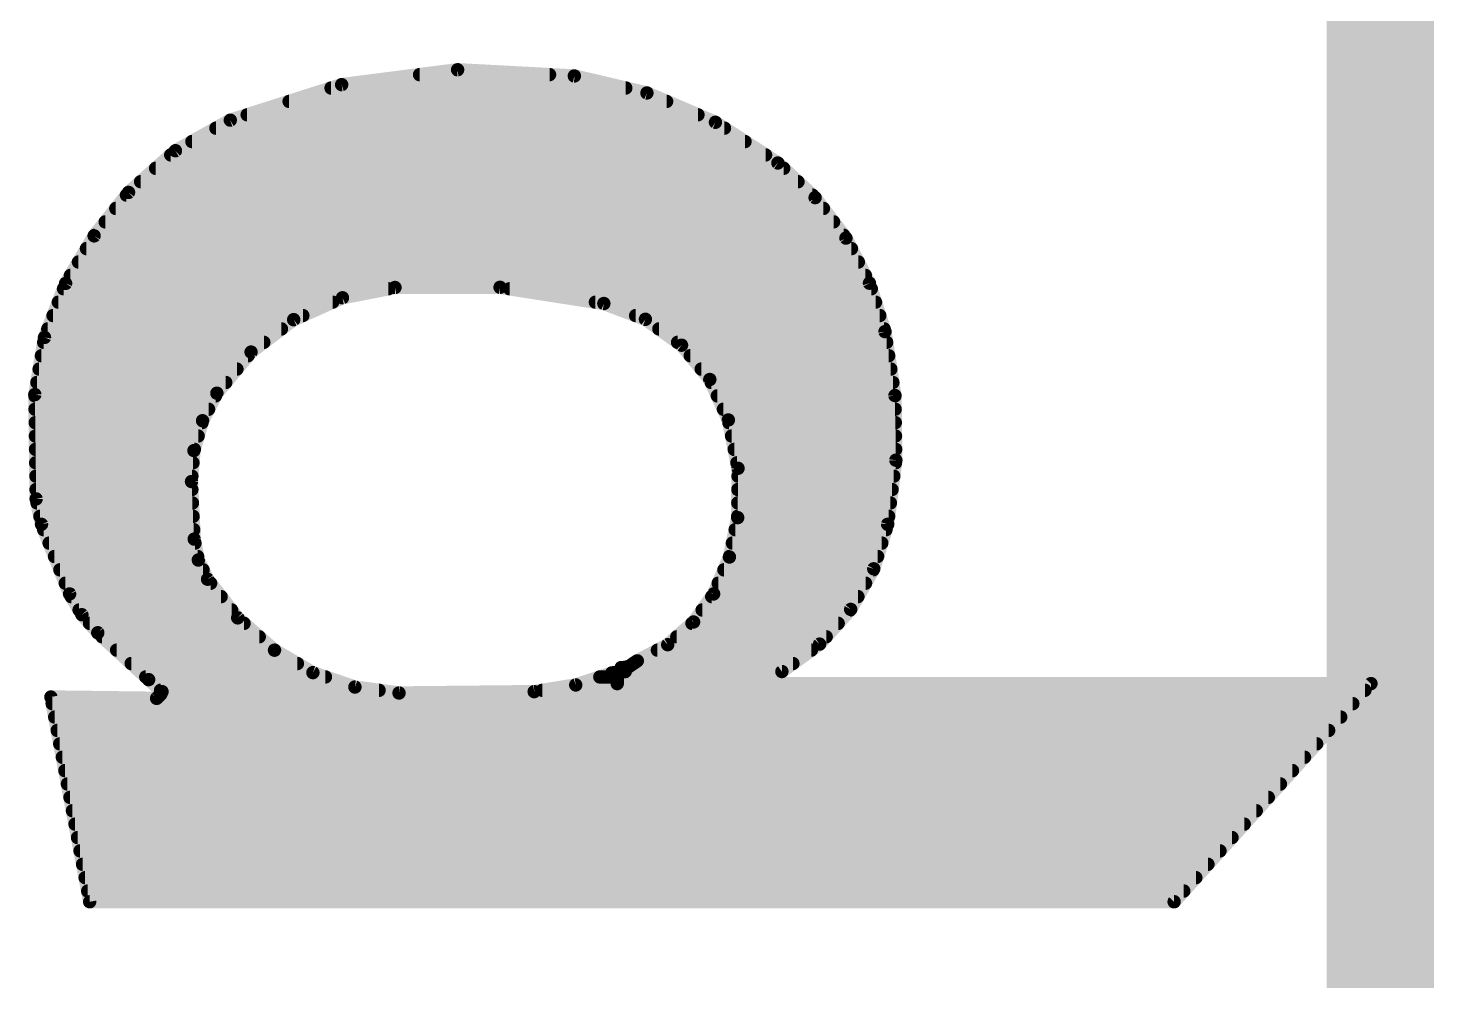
# Model space of a CAD drawing. Extents: x -27 to 84, y -12 to 86.
# Drawn here: x 81.255 to 83.922, y 35.923 to 37.731 of the extents above; entities that cross this region are included whole.
import ezdxf

# ---------------------------------------------------------------- set-up
doc = ezdxf.new("R2010")
doc.units = 0
doc.layers.add('20', color=53, linetype='CONTINUOUS')
doc.layers.add('21', color=41, linetype='CONTINUOUS')

msp = doc.modelspace()

# ---------------------------------------------------------------- linework, layer by layer
at = {"layer": '20', "const_width": 0.2032}
msp.add_lwpolyline([(83.82, 0.635), (83.82, 85.725)], dxfattribs=at)
at = {"layer": '21', "const_width": 0.0254}
for points in [[(81.8494, 37.6238), (82.0694, 37.6521)], [(82.0694, 37.6521), (82.2909, 37.6403)], [(81.6381, 37.5564), (81.8494, 37.6238)], [(81.9972, 37.6428), (82.2439, 37.6428)], [(82.2909, 37.6403), (82.4286, 37.608)], [(81.8293, 37.6174), (82.3885, 37.6174)], [(82.4286, 37.608), (82.5586, 37.5524)], [(81.6701, 37.5666), (82.5254, 37.5666)], [(81.7497, 37.592), (82.466, 37.592)], [(81.5341, 37.4984), (81.6381, 37.5564)], [(81.6108, 37.5412), (82.5757, 37.5412)], [(82.5586, 37.5524), (82.677, 37.4752)], [(81.5653, 37.5158), (82.6147, 37.5158)], [(81.4451, 37.4193), (81.5341, 37.4984)], [(81.5251, 37.4904), (82.6537, 37.4904)], [(81.4965, 37.465), (82.688, 37.465)], [(82.677, 37.4752), (82.7477, 37.4094)], [(81.4679, 37.4396), (82.7152, 37.4396)], [(81.3798, 37.3368), (81.4451, 37.4193)], [(81.4411, 37.4142), (82.7425, 37.4142)], [(82.7477, 37.4094), (82.8061, 37.3326)], [(81.4209, 37.3888), (82.7634, 37.3888)], [(81.4008, 37.3634), (82.7827, 37.3634)], [(81.3257, 37.2466), (81.3798, 37.3368)], [(81.3807, 37.338), (82.802, 37.338)], [(82.8061, 37.3326), (82.8507, 37.247)], [(81.3653, 37.3126), (82.8166, 37.3126)], [(81.35, 37.2872), (82.8298, 37.2872)], [(81.2857, 37.1442), (81.3257, 37.2466)], [(81.3348, 37.2618), (82.843, 37.2618)], [(82.8507, 37.247), (82.8802, 37.1551)], [(81.3217, 37.2364), (81.9379, 37.2364)], [(81.851, 37.2194), (81.7584, 37.1778)], [(81.9506, 37.2389), (81.851, 37.2194)], [(82.1499, 37.2392), (81.9506, 37.2389)], [(82.3468, 37.2085), (82.1499, 37.2392)], [(82.168, 37.2364), (82.8542, 37.2364)], [(81.3118, 37.211), (81.8324, 37.211)], [(82.3308, 37.211), (82.8623, 37.211)], [(82.4257, 37.1786), (82.3468, 37.2085)], [(81.3019, 37.1856), (81.7758, 37.1856)], [(81.7584, 37.1778), (81.6776, 37.1164)], [(82.4071, 37.1856), (82.8704, 37.1856)], [(82.4942, 37.1294), (82.4257, 37.1786)], [(81.2673, 37.0357), (81.2857, 37.1442)], [(81.2919, 37.1602), (81.7352, 37.1602)], [(82.4513, 37.1602), (82.8786, 37.1602)], [(82.8802, 37.1551), (82.8991, 37.0338)], [(81.2841, 37.1348), (81.7018, 37.1348)], [(81.6776, 37.1164), (81.6127, 37.0383)], [(82.4867, 37.1348), (82.8834, 37.1348)], [(82.5479, 37.0642), (82.4942, 37.1294)], [(81.2798, 37.1094), (81.6718, 37.1094)], [(82.5107, 37.1094), (82.8873, 37.1094)], [(81.2755, 37.084), (81.6507, 37.084)], [(82.5316, 37.084), (82.8913, 37.084)], [(82.583, 36.9875), (82.5479, 37.0642)], [(81.2698, 36.8376), (81.2673, 37.0357)], [(81.2673, 37.0332), (81.6101, 37.0332)], [(81.2712, 37.0586), (81.6296, 37.0586)], [(81.6127, 37.0383), (81.5855, 36.986)], [(82.5505, 37.0586), (82.8952, 37.0586)], [(82.5621, 37.0332), (82.8991, 37.0332)], [(82.8991, 37.0338), (82.9008, 36.9111)], [(81.2677, 37.0078), (81.5969, 37.0078)], [(82.5737, 37.0078), (82.8995, 37.0078)], [(81.268, 36.9824), (81.5845, 36.9824)], [(81.5855, 36.986), (81.5692, 36.9293)], [(82.6014, 36.8957), (82.583, 36.9875)], [(82.584, 36.9824), (82.8998, 36.9824)], [(81.2683, 36.957), (81.5772, 36.957)], [(82.5891, 36.957), (82.9002, 36.957)], [(81.2686, 36.9316), (81.5699, 36.9316)], [(81.5692, 36.9293), (81.5645, 36.8706)], [(82.5942, 36.9316), (82.9005, 36.9316)], [(81.2689, 36.9062), (81.5674, 36.9062)], [(82.5993, 36.9062), (82.9002, 36.9062)], [(82.9008, 36.9111), (82.8853, 36.7894)], [(81.2693, 36.8808), (81.5653, 36.8808)], [(82.6008, 36.8021), (82.6014, 36.8957)], [(82.6013, 36.8808), (82.897, 36.8808)], [(81.2696, 36.8554), (81.5652, 36.8554)], [(81.5645, 36.8706), (81.5696, 36.7614)], [(82.6011, 36.8554), (82.8937, 36.8554)], [(81.28, 36.7894), (81.2698, 36.8376)], [(81.2714, 36.83), (81.5664, 36.83)], [(82.601, 36.83), (82.8905, 36.83)], [(81.2768, 36.8046), (81.5676, 36.8046)], [(82.5851, 36.7274), (82.6008, 36.8021)], [(82.6008, 36.8046), (82.8872, 36.8046)], [(81.3333, 36.6573), (81.28, 36.7894)], [(81.2841, 36.7792), (81.5688, 36.7792)], [(82.596, 36.7792), (82.8821, 36.7792)], [(82.8853, 36.7894), (82.8589, 36.705)], [(81.2944, 36.7538), (81.5711, 36.7538)], [(81.5696, 36.7614), (81.5775, 36.7217)], [(82.5907, 36.7538), (82.8742, 36.7538)], [(81.3046, 36.7284), (81.5762, 36.7284)], [(81.5775, 36.7217), (81.595, 36.6852)], [(82.5551, 36.6573), (82.5851, 36.7274)], [(82.5853, 36.7284), (82.8662, 36.7284)], [(81.3149, 36.703), (81.5865, 36.703)], [(82.5747, 36.703), (82.8578, 36.703)], [(82.8589, 36.705), (82.8152, 36.628)], [(81.3251, 36.6776), (81.6009, 36.6776)], [(81.595, 36.6852), (81.6522, 36.612)], [(82.5638, 36.6776), (82.8433, 36.6776)], [(81.3566, 36.618), (81.3333, 36.6573)], [(81.3363, 36.6522), (81.6208, 36.6522)], [(82.5172, 36.6041), (82.5551, 36.6573)], [(82.5515, 36.6522), (82.8289, 36.6522)], [(81.3513, 36.6268), (81.6406, 36.6268)], [(81.3867, 36.5836), (81.3566, 36.618)], [(81.6522, 36.612), (81.722, 36.5506)], [(82.5334, 36.6268), (82.8141, 36.6268)], [(82.8152, 36.628), (82.7562, 36.562)], [(81.3711, 36.6014), (81.6642, 36.6014)], [(81.4832, 36.4947), (81.3867, 36.5836)], [(82.468, 36.561), (82.5172, 36.6041)], [(82.5141, 36.6014), (82.7914, 36.6014)], [(81.395, 36.576), (81.6931, 36.576)], [(82.4103, 36.5303), (82.468, 36.561)], [(82.4852, 36.576), (82.7687, 36.576)], [(82.7562, 36.562), (82.6846, 36.51)], [(81.4225, 36.5506), (81.722, 36.5506)], [(81.722, 36.5506), (81.7948, 36.508)], [(82.4027, 36.5252), (82.4103, 36.5303)], [(82.4485, 36.5506), (82.7405, 36.5506)], [(81.4501, 36.5252), (81.7655, 36.5252)], [(81.4777, 36.4998), (81.8187, 36.4998)], [(81.7948, 36.508), (81.8746, 36.4806)], [(82.2935, 36.4846), (82.362, 36.5074)], [(82.3392, 36.4998), (82.3722, 36.4998)], [(82.362, 36.5074), (82.3657, 36.5079)], [(82.3657, 36.5079), (82.3692, 36.5065)], [(82.3692, 36.5065), (82.3716, 36.5035)], [(82.3716, 36.5035), (82.3722, 36.4998)], [(82.3722, 36.4998), (82.3722, 36.4871)], [(82.3874, 36.51), (82.3798, 36.5176)], [(82.3798, 36.5176), (82.3849, 36.5176)], [(82.3849, 36.5176), (82.3946, 36.5196)], [(82.6846, 36.51), (82.3874, 36.51)], [(82.3946, 36.5196), (82.4027, 36.5252)], [(82.4027, 36.5252), (82.7055, 36.5252)], [(81.5086, 36.4719), (81.4832, 36.4947)], [(81.5058, 36.4744), (81.9204, 36.4744)], [(81.8746, 36.4806), (81.9582, 36.4693)], [(82.2147, 36.4719), (82.2935, 36.4846)], [(82.2302, 36.4744), (83.7907, 36.4744)], [(82.3722, 36.4871), (83.8022, 36.4871)], [(83.8022, 36.4871), (83.4288, 36.0731)], [(81.2978, 36.4617), (81.4984, 36.4592)], [(81.3714, 36.0731), (81.2978, 36.4617)], [(81.3002, 36.449), (83.7678, 36.449)], [(81.4984, 36.4592), (81.5061, 36.4668)], [(81.5061, 36.4668), (81.5086, 36.4719)], [(81.9582, 36.4693), (82.2147, 36.4719)], [(81.305, 36.4236), (83.7449, 36.4236)], [(81.3098, 36.3982), (83.722, 36.3982)], [(81.3146, 36.3728), (83.6991, 36.3728)], [(81.3195, 36.3474), (83.6762, 36.3474)], [(81.3243, 36.322), (83.6533, 36.322)], [(81.3291, 36.2966), (83.6304, 36.2966)], [(81.3339, 36.2712), (83.6075, 36.2712)], [(81.3387, 36.2458), (83.5846, 36.2458)], [(81.3435, 36.2204), (83.5617, 36.2204)], [(81.3483, 36.195), (83.5387, 36.195)], [(81.3531, 36.1696), (83.5158, 36.1696)], [(81.3579, 36.1442), (83.4929, 36.1442)], [(81.3627, 36.1188), (83.47, 36.1188)], [(81.3676, 36.0934), (83.4471, 36.0934)], [(83.4288, 36.0731), (81.3714, 36.0731)]]:
    msp.add_lwpolyline(points, dxfattribs=at)
at = {"layer": '21', "const_width": 0.0127}
for points in [[(82.0697, 37.6584, 1), (82.0691, 37.6457)], [(82.0702, 37.6458, 1), (82.0686, 37.6584)], [(81.8486, 37.6301, 1), (81.8502, 37.6175)], [(81.8513, 37.6178, 1), (81.8475, 37.6299)], [(81.9972, 37.6491, 1), (81.9972, 37.6365)], [(82.2439, 37.6365, 1), (82.2439, 37.6491)], [(82.2924, 37.6465, 1), (82.2894, 37.6341)], [(82.2906, 37.634, 1), (82.2912, 37.6466)], [(81.8293, 37.6238, 1), (81.8293, 37.6111)], [(82.3885, 37.6111, 1), (82.3885, 37.6238)], [(82.431, 37.6138, 1), (82.4261, 37.6022)], [(82.4271, 37.6018, 1), (82.43, 37.6142)], [(81.6701, 37.5729, 1), (81.6701, 37.5603)], [(81.7497, 37.5983, 1), (81.7497, 37.5857)], [(82.466, 37.5857, 1), (82.466, 37.5983)], [(82.5254, 37.5603, 1), (82.5254, 37.5729)], [(81.6108, 37.5476, 1), (81.6108, 37.5349)], [(81.6362, 37.5624, 1), (81.64, 37.5504)], [(81.6412, 37.5509, 1), (81.635, 37.5619)], [(82.562, 37.5577, 1), (82.5551, 37.5471)], [(82.5561, 37.5466, 1), (82.561, 37.5582)], [(82.5757, 37.5349, 1), (82.5757, 37.5476)], [(81.5653, 37.5221, 1), (81.5653, 37.5095)], [(82.6147, 37.5095, 1), (82.6147, 37.5221)], [(81.5251, 37.4967, 1), (81.5251, 37.4841)], [(81.531, 37.504, 1), (81.5372, 37.4929)], [(81.5383, 37.4937, 1), (81.5299, 37.5032)], [(82.6537, 37.4841, 1), (82.6537, 37.4967)], [(81.4965, 37.4714, 1), (81.4965, 37.4587)], [(82.6813, 37.4798, 1), (82.6727, 37.4706)], [(82.6735, 37.4699, 1), (82.6805, 37.4805)], [(82.688, 37.4587, 1), (82.688, 37.4714)], [(81.4679, 37.4459, 1), (81.4679, 37.4333)], [(82.7152, 37.4333, 1), (82.7152, 37.4459)], [(81.4411, 37.4205, 1), (81.4411, 37.4079)], [(81.4409, 37.424, 1), (81.4493, 37.4146)], [(81.4501, 37.4154, 1), (81.4401, 37.4232)], [(82.7527, 37.4133, 1), (82.7426, 37.4056)], [(82.7425, 37.4079, 1), (82.7425, 37.4205)], [(82.7433, 37.4048, 1), (82.752, 37.4141)], [(81.4209, 37.3952, 1), (81.4209, 37.3825)], [(82.7634, 37.3825, 1), (82.7634, 37.3952)], [(81.4008, 37.3697, 1), (81.4008, 37.3571)], [(82.7827, 37.3571, 1), (82.7827, 37.3697)], [(81.3748, 37.3408, 1), (81.3848, 37.3329)], [(81.3852, 37.3336, 1), (81.3743, 37.3401)], [(81.3807, 37.3443, 1), (81.3807, 37.3317)], [(82.8118, 37.3356, 1), (82.8005, 37.3297)], [(82.8011, 37.3288, 1), (82.8112, 37.3365)], [(82.802, 37.3317, 1), (82.802, 37.3443)], [(81.3653, 37.319, 1), (81.3653, 37.3063)], [(82.8166, 37.3063, 1), (82.8166, 37.319)], [(81.35, 37.2935, 1), (81.35, 37.2809)], [(82.8298, 37.2809, 1), (82.8298, 37.2935)], [(81.3316, 37.2443, 1), (81.3198, 37.2489)], [(81.3348, 37.2681, 1), (81.3348, 37.2555)], [(82.843, 37.2555, 1), (82.843, 37.2681)], [(82.8568, 37.249, 1), (82.8447, 37.2451)], [(81.3217, 37.2428, 1), (81.3217, 37.2301)], [(81.3203, 37.2499, 1), (81.3311, 37.2433)], [(81.8536, 37.2136, 1), (81.8484, 37.2251)], [(81.9379, 37.2301, 1), (81.9379, 37.2428)], [(81.9506, 37.2452, 1), (81.9506, 37.2326)], [(81.9518, 37.2327, 1), (81.9494, 37.2451)], [(82.1509, 37.2455, 1), (82.1489, 37.233)], [(82.1499, 37.2329, 1), (82.1499, 37.2456)], [(82.168, 37.2428, 1), (82.168, 37.2301)], [(82.8451, 37.2441, 1), (82.8564, 37.25)], [(82.8542, 37.2301, 1), (82.8542, 37.2428)], [(81.3118, 37.2173, 1), (81.3118, 37.2047)], [(81.8324, 37.2047, 1), (81.8324, 37.2173)], [(81.8498, 37.2256, 1), (81.8522, 37.2131)], [(82.3308, 37.2173, 1), (82.3308, 37.2047)], [(82.3491, 37.2144, 1), (82.3445, 37.2026)], [(82.3458, 37.2022, 1), (82.3478, 37.2148)], [(82.8623, 37.2047, 1), (82.8623, 37.2173)], [(81.3019, 37.1919, 1), (81.3019, 37.1793)], [(81.7558, 37.1836, 1), (81.761, 37.172)], [(81.7622, 37.1727, 1), (81.7545, 37.1829)], [(81.7758, 37.1793, 1), (81.7758, 37.1919)], [(82.4071, 37.1919, 1), (82.4071, 37.1793)], [(82.4294, 37.1837, 1), (82.422, 37.1734)], [(82.4234, 37.1726, 1), (82.4279, 37.1845)], [(82.8704, 37.1793, 1), (82.8704, 37.1919)], [(81.2797, 37.1465, 1), (81.2916, 37.1418)], [(81.2919, 37.1431, 1), (81.2794, 37.1452)], [(81.2919, 37.1666, 1), (81.2919, 37.1539)], [(81.7352, 37.1539, 1), (81.7352, 37.1666)], [(82.4513, 37.1666, 1), (82.4513, 37.1539)], [(82.8865, 37.1561, 1), (82.8739, 37.1541)], [(82.8742, 37.1532, 1), (82.8862, 37.157)], [(82.8786, 37.1539, 1), (82.8786, 37.1666)], [(81.2841, 37.1411, 1), (81.2841, 37.1285)], [(81.6737, 37.1214, 1), (81.6814, 37.1113)], [(81.6824, 37.1123, 1), (81.6727, 37.1204)], [(81.7018, 37.1285, 1), (81.7018, 37.1411)], [(82.4867, 37.1411, 1), (82.4867, 37.1285)], [(82.4991, 37.1334, 1), (82.4893, 37.1253)], [(82.4905, 37.1242, 1), (82.4979, 37.1345)], [(82.8834, 37.1285, 1), (82.8834, 37.1411)], [(81.2798, 37.1157, 1), (81.2798, 37.1031)], [(81.6718, 37.1031, 1), (81.6718, 37.1157)], [(82.5107, 37.1157, 1), (82.5107, 37.1031)], [(82.8873, 37.1031, 1), (82.8873, 37.1157)], [(81.2755, 37.0904, 1), (81.2755, 37.0777)], [(81.6507, 37.0777, 1), (81.6507, 37.0904)], [(82.5316, 37.0904, 1), (82.5316, 37.0777)], [(82.5537, 37.0669, 1), (82.5421, 37.0616)], [(82.543, 37.0602, 1), (82.5528, 37.0683)], [(82.8913, 37.0777, 1), (82.8913, 37.0904)], [(81.2736, 37.0358, 1), (81.261, 37.0356)], [(81.2673, 37.0395, 1), (81.2673, 37.0269)], [(81.2712, 37.0649, 1), (81.2712, 37.0523)], [(81.6078, 37.0424, 1), (81.6176, 37.0342)], [(81.6183, 37.0354, 1), (81.6071, 37.0412)], [(81.6101, 37.0269, 1), (81.6101, 37.0395)], [(81.6296, 37.0523, 1), (81.6296, 37.0649)], [(82.5505, 37.0649, 1), (82.5505, 37.0523)], [(82.5621, 37.0395, 1), (82.5621, 37.0269)], [(82.9055, 37.0339, 1), (82.8928, 37.0338)], [(82.8952, 37.0523, 1), (82.8952, 37.0649)], [(82.8991, 37.0269, 1), (82.8991, 37.0395)], [(81.261, 37.0368, 1), (81.2736, 37.0346)], [(81.2677, 37.0142, 1), (81.2677, 37.0015)], [(81.5969, 37.0015, 1), (81.5969, 37.0142)], [(82.5737, 37.0142, 1), (82.5737, 37.0015)], [(82.8928, 37.0329, 1), (82.9054, 37.0348)], [(82.8995, 37.0015, 1), (82.8995, 37.0142)], [(81.268, 36.9887, 1), (81.268, 36.9761)], [(81.5799, 36.9889, 1), (81.5912, 36.9831)], [(81.5916, 36.9842, 1), (81.5794, 36.9878)], [(81.5845, 36.9761, 1), (81.5845, 36.9887)], [(82.5892, 36.9887, 1), (82.5768, 36.9863)], [(82.5772, 36.9849, 1), (82.5888, 36.9901)], [(82.584, 36.9887, 1), (82.584, 36.9761)], [(82.8998, 36.9761, 1), (82.8998, 36.9887)], [(81.2683, 36.9633, 1), (81.2683, 36.9507)], [(81.5772, 36.9507, 1), (81.5772, 36.9633)], [(82.5891, 36.9633, 1), (82.5891, 36.9507)], [(82.9002, 36.9507, 1), (82.9002, 36.9633)], [(81.2686, 36.938, 1), (81.2686, 36.9253)], [(81.5756, 36.9288, 1), (81.5629, 36.9299)], [(81.5699, 36.9253, 1), (81.5699, 36.938)], [(82.5942, 36.938, 1), (82.5942, 36.9253)], [(82.9005, 36.9253, 1), (82.9005, 36.938)], [(81.2689, 36.9125, 1), (81.2689, 36.8999)], [(81.5631, 36.9311, 1), (81.5753, 36.9276)], [(81.5674, 36.8999, 1), (81.5674, 36.9125)], [(82.5993, 36.9125, 1), (82.5993, 36.8999)], [(82.9071, 36.9103, 1), (82.8945, 36.9119)], [(82.8945, 36.911, 1), (82.9072, 36.9112)], [(82.9002, 36.8999, 1), (82.9002, 36.9125)], [(81.2693, 36.8871, 1), (81.2693, 36.8745)], [(81.5653, 36.8745, 1), (81.5653, 36.8871)], [(82.6077, 36.8957, 1), (82.595, 36.8958)], [(82.6013, 36.8871, 1), (82.6013, 36.8745)], [(82.5952, 36.8945, 1), (82.6076, 36.897)], [(82.897, 36.8745, 1), (82.897, 36.8871)], [(81.2696, 36.8618, 1), (81.2696, 36.8491)], [(81.5708, 36.8709, 1), (81.5582, 36.8703)], [(81.5582, 36.8711, 1), (81.5708, 36.8701)], [(81.5652, 36.8491, 1), (81.5652, 36.8618)], [(82.6011, 36.8618, 1), (82.6011, 36.8491)], [(82.8937, 36.8491, 1), (82.8937, 36.8618)], [(81.276, 36.8389, 1), (81.2636, 36.8363)], [(81.2635, 36.8375, 1), (81.2761, 36.8377)], [(81.2714, 36.8363, 1), (81.2714, 36.8237)], [(81.5664, 36.8237, 1), (81.5664, 36.8363)], [(82.601, 36.8363, 1), (82.601, 36.8237)], [(82.8905, 36.8237, 1), (82.8905, 36.8363)], [(81.2768, 36.8109, 1), (81.2768, 36.7983)], [(81.5676, 36.7983, 1), (81.5676, 36.8109)], [(82.5945, 36.8021, 1), (82.6071, 36.8021)], [(82.6008, 36.8109, 1), (82.6008, 36.7983)], [(82.607, 36.8008, 1), (82.5946, 36.8034)], [(82.8872, 36.7983, 1), (82.8872, 36.8109)], [(81.2859, 36.7918, 1), (81.2741, 36.787)], [(81.2738, 36.7881, 1), (81.2862, 36.7907)], [(81.2841, 36.7856, 1), (81.2841, 36.7729)], [(81.5688, 36.7729, 1), (81.5688, 36.7856)], [(82.596, 36.7856, 1), (82.596, 36.7729)], [(82.879, 36.7902, 1), (82.8916, 36.7886)], [(82.8914, 36.7875, 1), (82.8792, 36.7913)], [(82.8821, 36.7729, 1), (82.8821, 36.7856)], [(81.2944, 36.7601, 1), (81.2944, 36.7475)], [(81.5758, 36.7626, 1), (81.5634, 36.7602)], [(81.5633, 36.7611, 1), (81.5759, 36.7617)], [(81.5711, 36.7475, 1), (81.5711, 36.7601)], [(82.5907, 36.7601, 1), (82.5907, 36.7475)], [(82.8742, 36.7475, 1), (82.8742, 36.7601)], [(81.3046, 36.7347, 1), (81.3046, 36.7221)], [(81.5833, 36.7245, 1), (81.5718, 36.719)], [(81.5713, 36.7205, 1), (81.5838, 36.723)], [(81.5762, 36.7221, 1), (81.5762, 36.7347)], [(82.5789, 36.7287, 1), (82.5913, 36.7261)], [(82.5853, 36.7347, 1), (82.5853, 36.7221)], [(82.591, 36.7249, 1), (82.5793, 36.7299)], [(82.8662, 36.7221, 1), (82.8662, 36.7347)], [(81.3149, 36.7094, 1), (81.3149, 36.6967)], [(81.5865, 36.6967, 1), (81.5865, 36.7094)], [(82.5747, 36.7094, 1), (82.5747, 36.6967)], [(82.8528, 36.7068, 1), (82.8649, 36.7031)], [(82.8644, 36.7018, 1), (82.8533, 36.7081)], [(82.8578, 36.6967, 1), (82.8578, 36.7094)], [(81.3251, 36.684, 1), (81.3251, 36.6713)], [(81.6, 36.6891, 1), (81.59, 36.6813)], [(81.5893, 36.6825, 1), (81.6007, 36.6879)], [(81.6009, 36.6713, 1), (81.6009, 36.684)], [(82.5638, 36.684, 1), (82.5638, 36.6713)], [(82.8433, 36.6713, 1), (82.8433, 36.684)], [(81.3388, 36.6605, 1), (81.3278, 36.6541)], [(81.3274, 36.6549, 1), (81.3392, 36.6597)], [(81.3363, 36.6585, 1), (81.3363, 36.6459)], [(81.6208, 36.6459, 1), (81.6208, 36.6585)], [(82.5515, 36.6585, 1), (82.5515, 36.6459)], [(82.5493, 36.6598, 1), (82.5609, 36.6548)], [(82.5603, 36.6536, 1), (82.5499, 36.661)], [(82.8289, 36.6459, 1), (82.8289, 36.6585)], [(81.3513, 36.6332, 1), (81.3513, 36.6205)], [(81.3613, 36.6221, 1), (81.3518, 36.6138)], [(81.3511, 36.6147, 1), (81.362, 36.6212)], [(81.6406, 36.6205, 1), (81.6406, 36.6332)], [(81.6564, 36.6167, 1), (81.648, 36.6072)], [(81.6472, 36.608, 1), (81.6572, 36.6159)], [(82.5334, 36.6332, 1), (82.5334, 36.6205)], [(82.8096, 36.6311, 1), (82.8207, 36.6249)], [(82.8199, 36.6238, 1), (82.8104, 36.6322)], [(82.8141, 36.6205, 1), (82.8141, 36.6332)], [(81.3711, 36.6078, 1), (81.3711, 36.5951)], [(81.391, 36.5883, 1), (81.3824, 36.5789)], [(81.3819, 36.5794, 1), (81.3915, 36.5878)], [(81.6642, 36.5951, 1), (81.6642, 36.6078)], [(82.5141, 36.6078, 1), (82.5141, 36.5951)], [(82.512, 36.6078, 1), (82.5223, 36.6004)], [(82.5213, 36.5993, 1), (82.513, 36.6088)], [(82.7914, 36.5951, 1), (82.7914, 36.6078)], [(81.395, 36.5823, 1), (81.395, 36.5697)], [(81.6931, 36.5697, 1), (81.6931, 36.5823)], [(82.4638, 36.5657, 1), (82.4722, 36.5562)], [(82.471, 36.5554, 1), (82.465, 36.5666)], [(82.4852, 36.5823, 1), (82.4852, 36.5697)], [(82.7515, 36.5663, 1), (82.7609, 36.5578)], [(82.7599, 36.5569, 1), (82.7525, 36.5672)], [(82.7687, 36.5697, 1), (82.7687, 36.5823)], [(81.4225, 36.557, 1), (81.4225, 36.5443)], [(81.7252, 36.5561, 1), (81.7188, 36.5451)], [(81.7178, 36.5458, 1), (81.7262, 36.5554)], [(81.722, 36.5443, 1), (81.722, 36.557)], [(82.4073, 36.5359, 1), (82.4133, 36.5247)], [(82.4138, 36.525, 1), (82.4068, 36.5356)], [(82.4485, 36.557, 1), (82.4485, 36.5443)], [(82.7405, 36.5443, 1), (82.7405, 36.557)], [(81.4501, 36.5316, 1), (81.4501, 36.5189)], [(81.4777, 36.5061, 1), (81.4777, 36.4935)], [(81.7655, 36.5189, 1), (81.7655, 36.5316)], [(81.7969, 36.514, 1), (81.7928, 36.502)], [(81.7916, 36.5025, 1), (81.798, 36.5135)], [(81.8187, 36.4935, 1), (81.8187, 36.5061)], [(82.3392, 36.5061, 1), (82.3392, 36.4935)], [(82.3612, 36.5137, 1), (82.3628, 36.5011)], [(82.3681, 36.5138, 1), (82.3634, 36.502)], [(82.364, 36.5014, 1), (82.36, 36.5134)], [(82.3742, 36.5104, 1), (82.3643, 36.5025)], [(82.3666, 36.5016, 1), (82.3649, 36.5142)], [(82.3779, 36.5045, 1), (82.3653, 36.5025)], [(82.3786, 36.4998, 1), (82.3659, 36.4998)], [(82.3666, 36.4996, 1), (82.3766, 36.5075)], [(82.3669, 36.5006, 1), (82.3716, 36.5124)], [(82.3722, 36.4935, 1), (82.3722, 36.5061)], [(82.3843, 36.5221, 1), (82.3753, 36.5131)], [(82.3798, 36.5239, 1), (82.3798, 36.5113)], [(82.3836, 36.5238, 1), (82.3862, 36.5114)], [(82.3874, 36.5164, 1), (82.3874, 36.5037)], [(82.3829, 36.5055, 1), (82.3919, 36.5145)], [(82.3849, 36.5113, 1), (82.3849, 36.5239)], [(82.391, 36.5248, 1), (82.3982, 36.5144)], [(82.3958, 36.5134, 1), (82.3933, 36.5258)], [(82.4027, 36.5316, 1), (82.4027, 36.5189)], [(82.3992, 36.5305, 1), (82.4062, 36.5199)], [(82.4063, 36.52, 1), (82.3991, 36.5304)], [(82.6809, 36.5151, 1), (82.6883, 36.5049)], [(82.6846, 36.5037, 1), (82.6846, 36.5164)], [(82.7055, 36.5189, 1), (82.7055, 36.5316)], [(81.4874, 36.4994, 1), (81.479, 36.49)], [(81.4789, 36.49, 1), (81.4875, 36.4994)], [(81.5058, 36.4808, 1), (81.5058, 36.4681)], [(81.8754, 36.4869, 1), (81.8737, 36.4743)], [(81.8725, 36.4746, 1), (81.8767, 36.4866)], [(81.9204, 36.4681, 1), (81.9204, 36.4808)], [(82.2302, 36.4808, 1), (82.2302, 36.4681)], [(82.2915, 36.4906, 1), (82.2955, 36.4786)], [(82.2945, 36.4783, 1), (82.2925, 36.4909)], [(82.3659, 36.4988, 1), (82.3785, 36.5008)], [(82.3722, 36.4935, 1), (82.3722, 36.4808)], [(82.3659, 36.4871, 1), (82.3786, 36.4871)], [(83.7907, 36.4681, 1), (83.7907, 36.4808)], [(83.8069, 36.4828, 1), (83.7975, 36.4914)], [(83.8022, 36.4808, 1), (83.8022, 36.4935)], [(81.2979, 36.468, 1), (81.2977, 36.4554)], [(81.304, 36.4629, 1), (81.2916, 36.4605)], [(81.3002, 36.4554, 1), (81.3002, 36.4427)], [(81.4939, 36.4637, 1), (81.5029, 36.4547)], [(81.4983, 36.4529, 1), (81.4985, 36.4655)], [(81.5004, 36.4696, 1), (81.5118, 36.464)], [(81.5106, 36.4623, 1), (81.5016, 36.4713)], [(81.5143, 36.4691, 1), (81.5029, 36.4747)], [(81.5044, 36.4672, 1), (81.5128, 36.4766)], [(81.9581, 36.4756, 1), (81.9583, 36.463)], [(81.9574, 36.463, 1), (81.959, 36.4756)], [(82.2137, 36.4782, 1), (82.2157, 36.4656)], [(82.2148, 36.4656, 1), (82.2146, 36.4782)], [(83.7678, 36.4427, 1), (83.7678, 36.4554)], [(81.305, 36.4299, 1), (81.305, 36.4173)], [(83.7449, 36.4173, 1), (83.7449, 36.4299)], [(81.3098, 36.4046, 1), (81.3098, 36.3919)], [(83.722, 36.3919, 1), (83.722, 36.4046)], [(81.3146, 36.3792, 1), (81.3146, 36.3665)], [(83.6991, 36.3665, 1), (83.6991, 36.3792)], [(81.3195, 36.3537, 1), (81.3195, 36.3411)], [(83.6762, 36.3411, 1), (83.6762, 36.3537)], [(81.3243, 36.3284, 1), (81.3243, 36.3157)], [(83.6533, 36.3157, 1), (83.6533, 36.3284)], [(81.3291, 36.303, 1), (81.3291, 36.2903)], [(83.6304, 36.2903, 1), (83.6304, 36.303)], [(81.3339, 36.2775, 1), (81.3339, 36.2649)], [(83.6075, 36.2649, 1), (83.6075, 36.2775)], [(81.3387, 36.2522, 1), (81.3387, 36.2395)], [(83.5846, 36.2395, 1), (83.5846, 36.2522)], [(81.3435, 36.2268, 1), (81.3435, 36.2141)], [(83.5617, 36.2141, 1), (83.5617, 36.2268)], [(81.3483, 36.2013, 1), (81.3483, 36.1887)], [(83.5387, 36.1887, 1), (83.5387, 36.2013)], [(81.3531, 36.176, 1), (81.3531, 36.1633)], [(83.5158, 36.1633, 1), (83.5158, 36.176)], [(81.3579, 36.1506, 1), (81.3579, 36.1379)], [(83.4929, 36.1379, 1), (83.4929, 36.1506)], [(81.3627, 36.1251, 1), (81.3627, 36.1125)], [(83.47, 36.1125, 1), (83.47, 36.1251)], [(81.3676, 36.0998, 1), (81.3676, 36.0871)], [(81.3714, 36.0795, 1), (81.3714, 36.0668)], [(83.4288, 36.0668, 1), (83.4288, 36.0795)], [(83.4471, 36.0871, 1), (83.4471, 36.0998)], [(81.3652, 36.0719, 1), (81.3776, 36.0743)], [(83.4241, 36.0774, 1), (83.4335, 36.0688)]]:
    msp.add_lwpolyline(points, format="xyb", dxfattribs=at)

doc.saveas('drawing.dxf')
